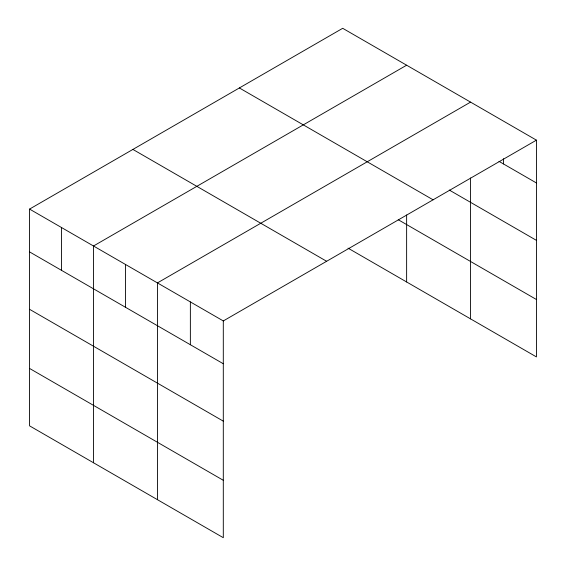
<?xml version="1.0" encoding="UTF-8"?>
<svg xmlns="http://www.w3.org/2000/svg" width="566" height="566" viewBox="0 0 566 566"><rect width="100%" height="100%" fill="white"/><g stroke="black" fill="none" stroke-linecap="round" stroke-linejoin="round"><path stroke-width="0.85" d="M29.566 209.087L223.301 320.936L223.301 537.7L29.566 425.851L29.566 209.087L342.699 28.3L536.434 140.149L536.434 356.913L348.026 248.141M406.629 65.21L93.496 245.998L93.496 462.762M470.565 102.121L157.433 282.908L157.433 499.672M223.301 320.936L536.434 140.149M499.007 161.36L536.434 182.967M449.255 190.035L536.434 240.366M239.368 87.956L433.096 199.812M398.259 219.735L536.434 299.513M132.904 149.424L326.632 261.28M29.566 251.898L223.301 363.747M29.566 309.305L223.301 421.154M29.566 368.445L223.301 480.293M503.499 158.706L503.499 163.949M470.565 177.986L470.565 318.884M406.629 215.002L406.629 281.974M190.367 301.919L190.367 344.736M125.468 264.449L125.468 307.267M61.531 227.539L61.531 270.357"/></g></svg>
